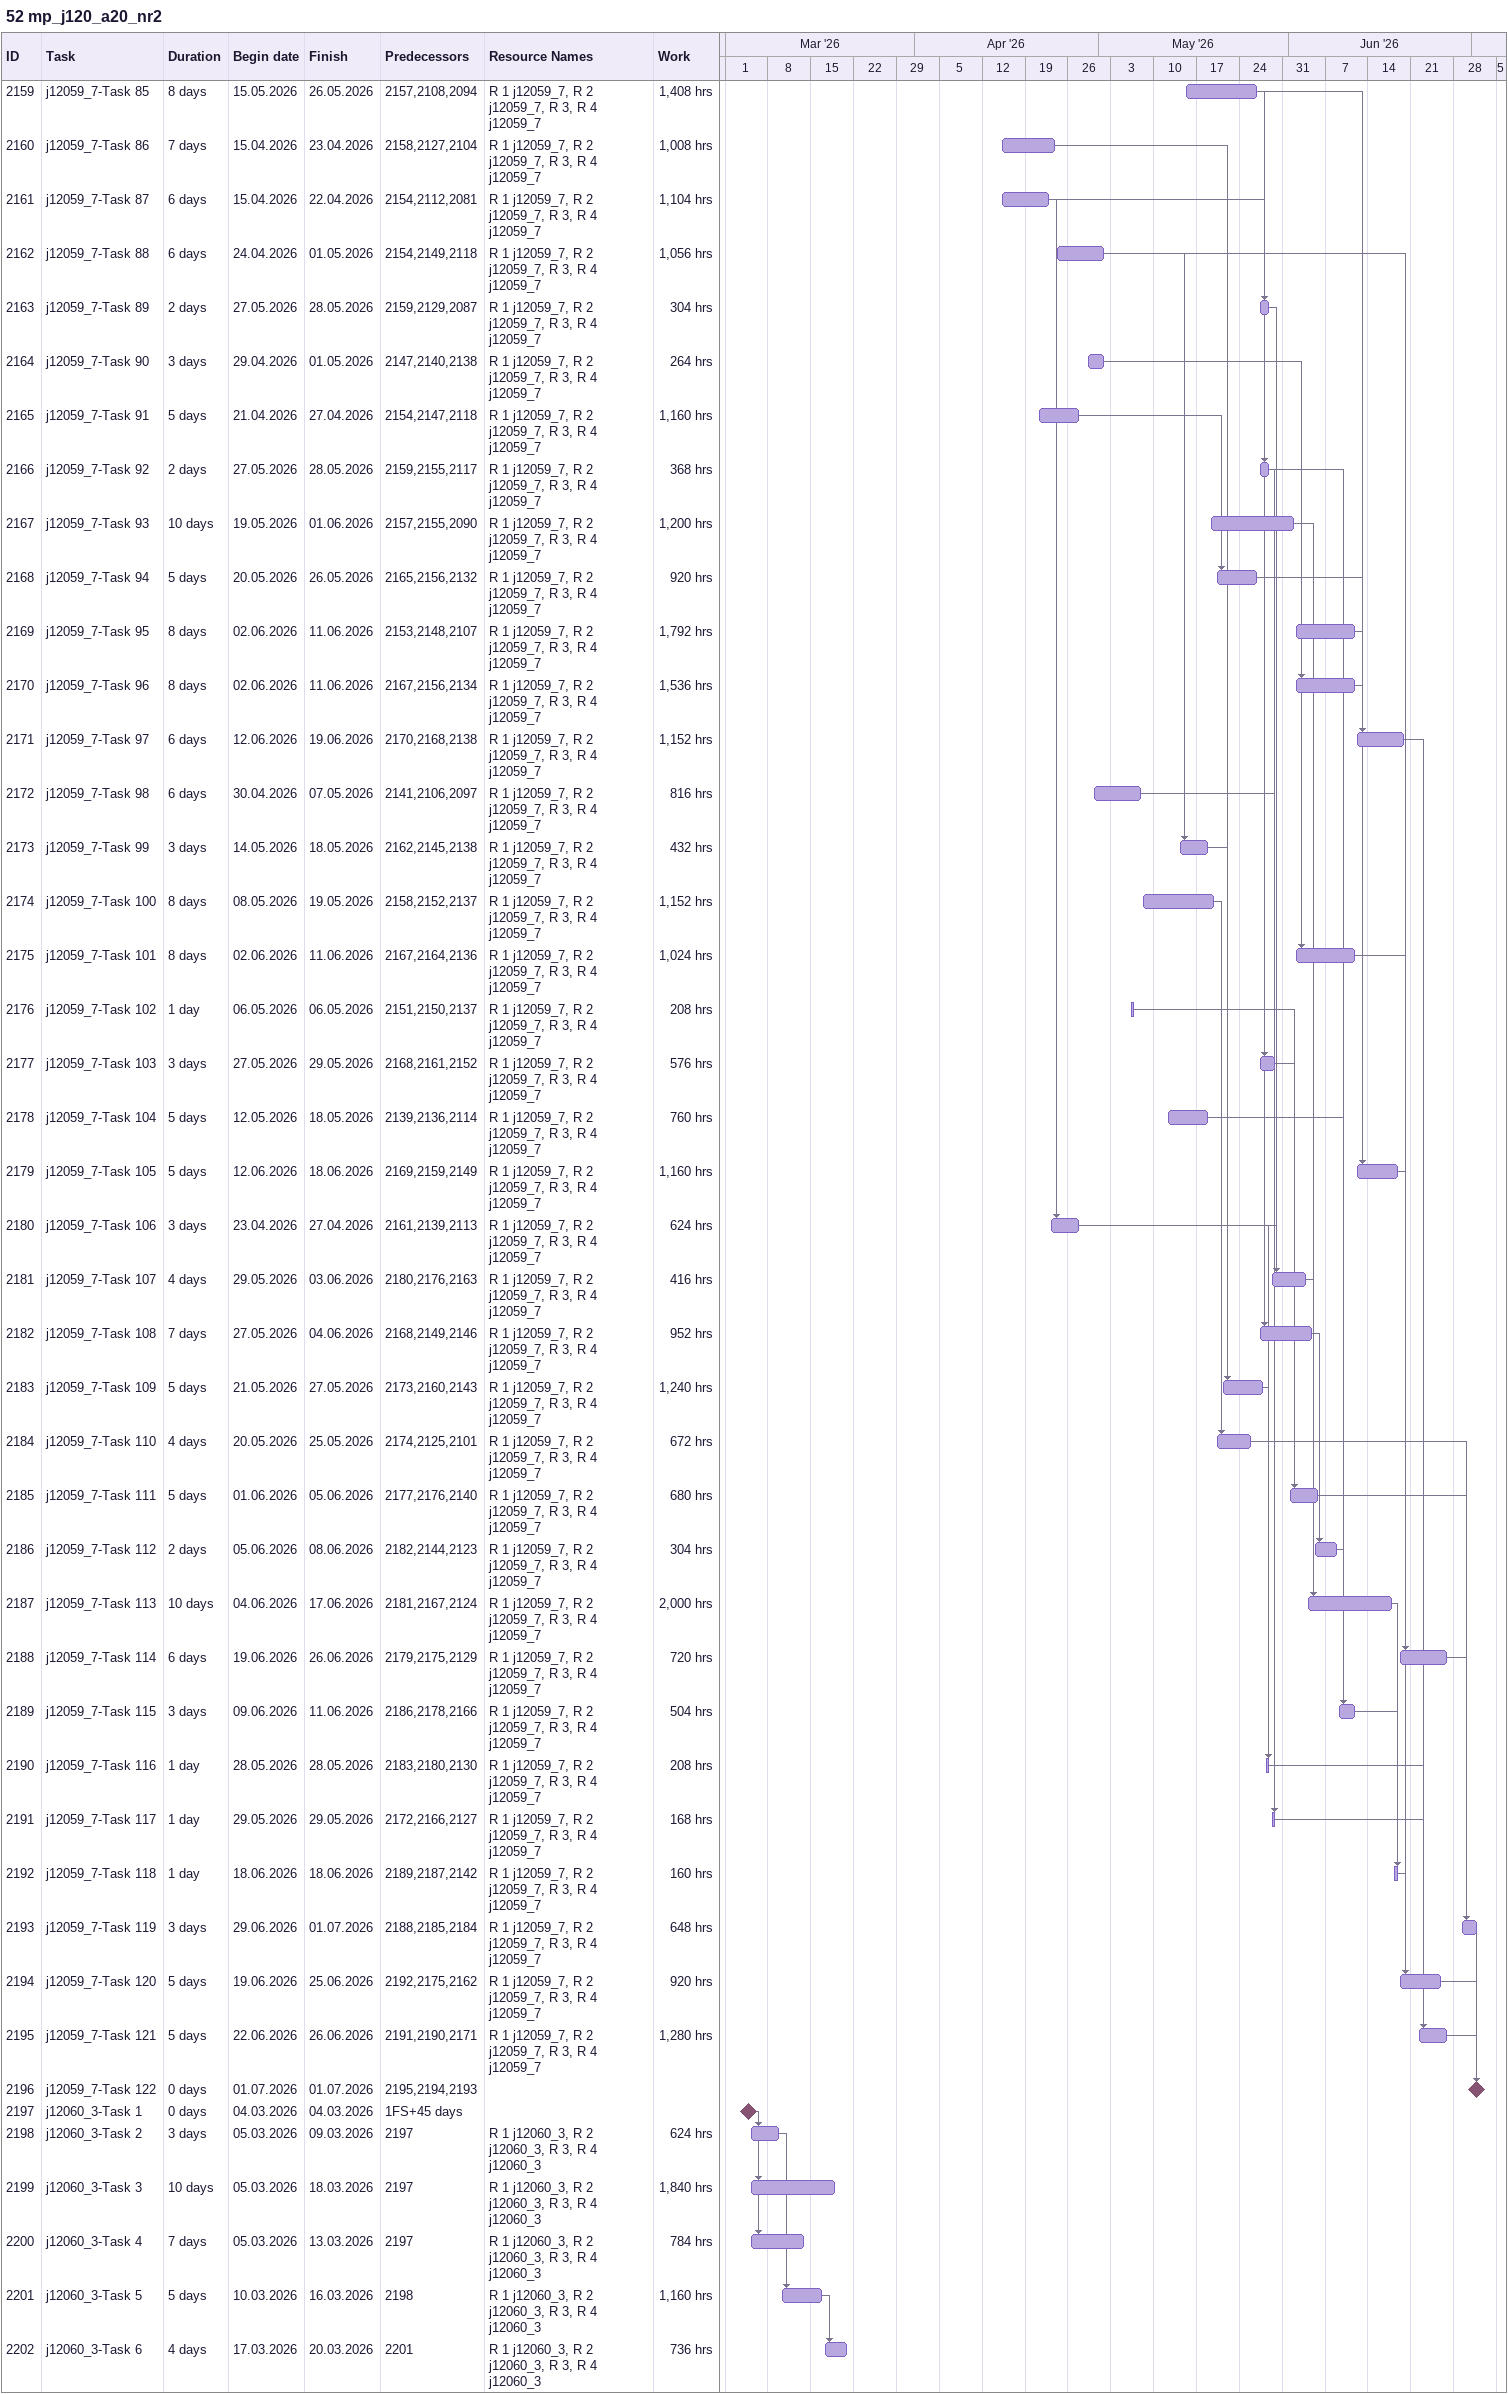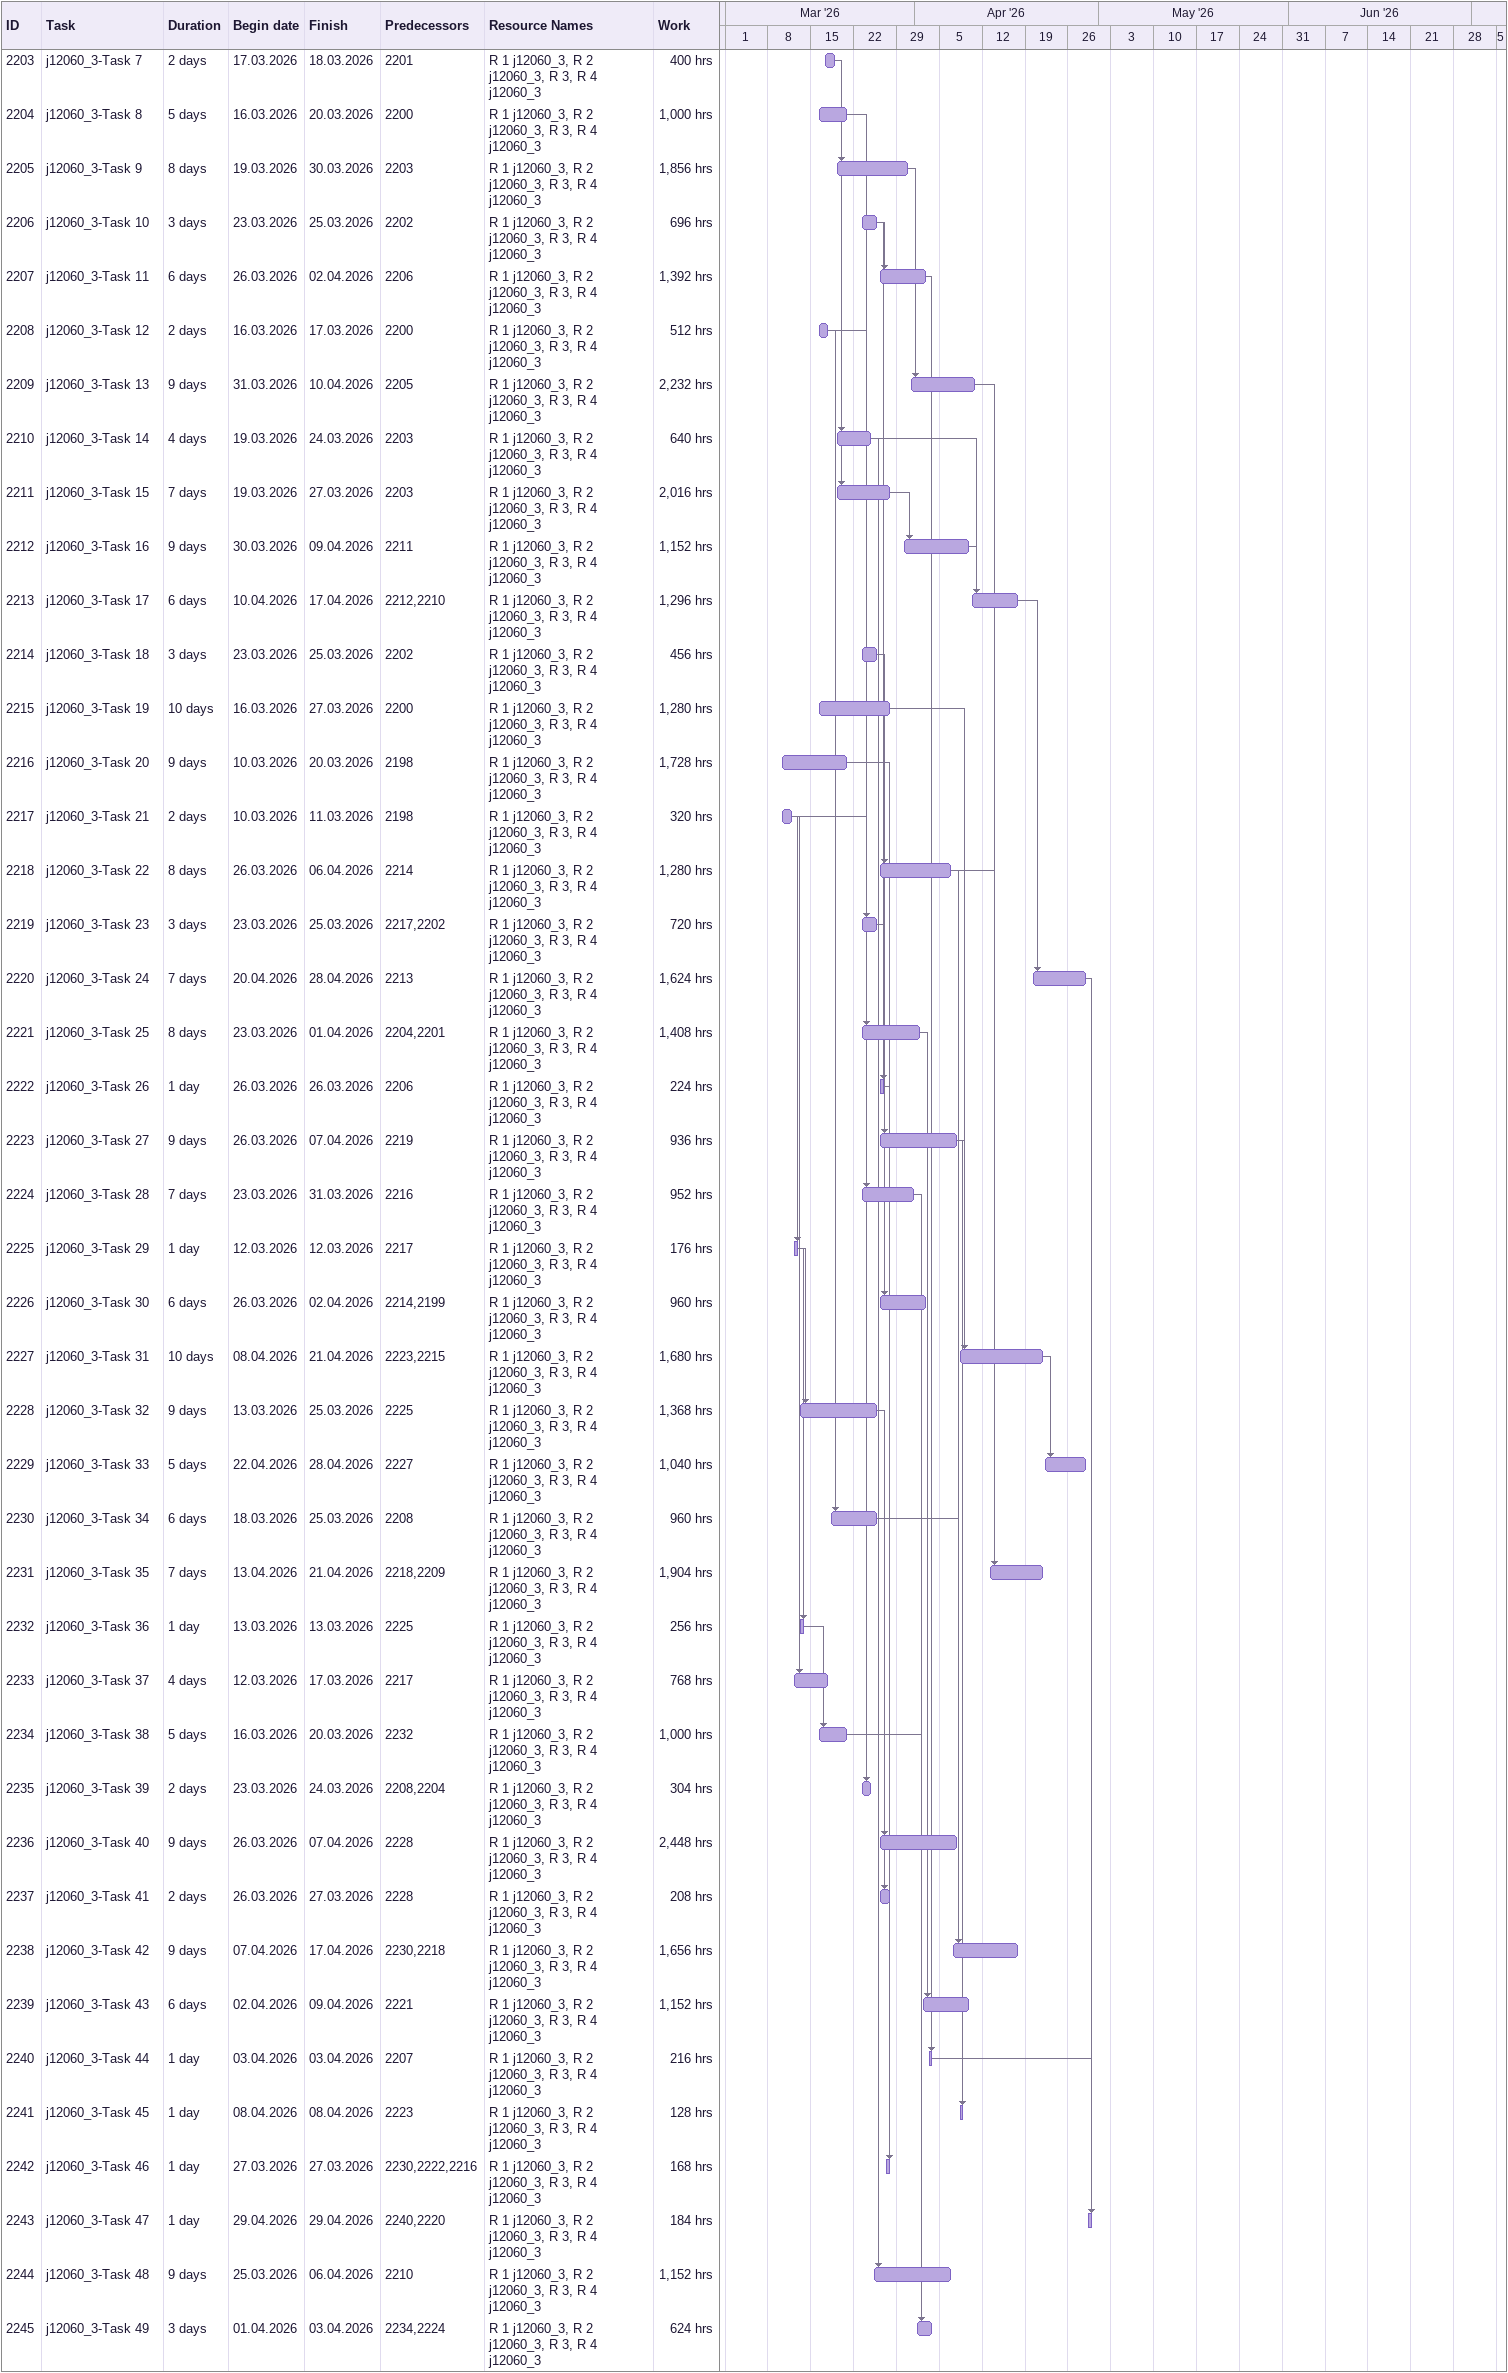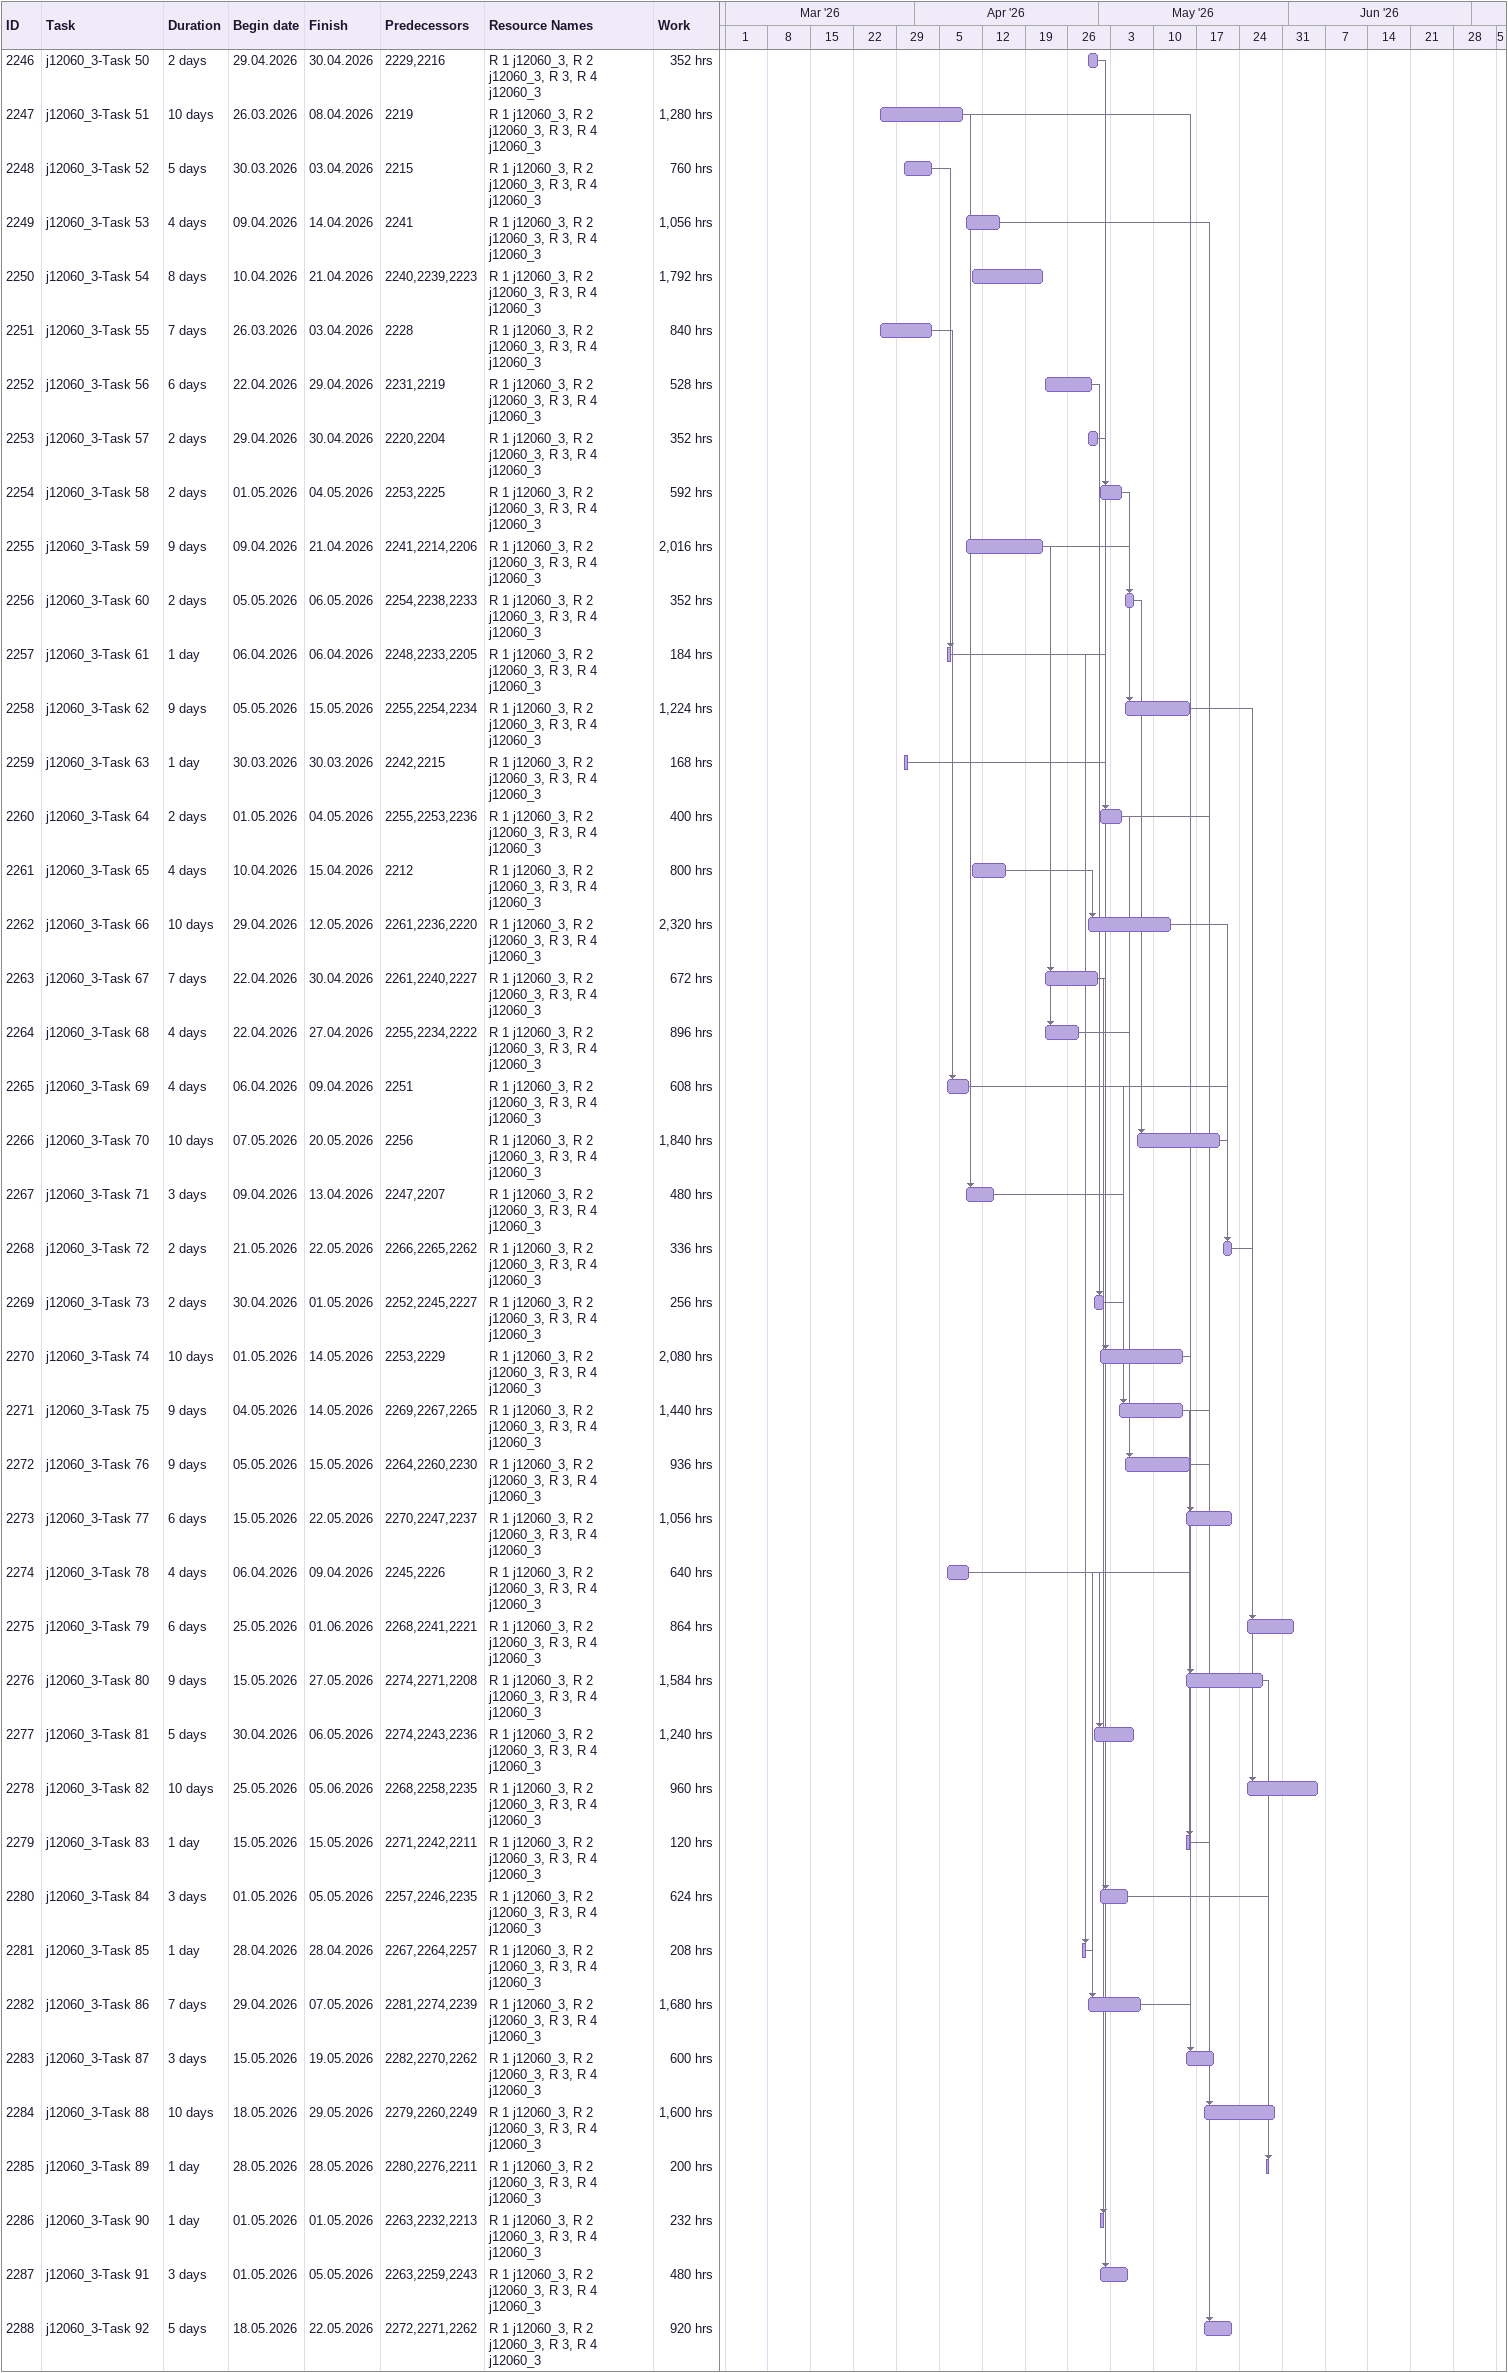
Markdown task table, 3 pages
52 mp_j120_a20_nr2

| ID | Task | Duration | Start | Finish | Predecessors | Resources | Work (h) |
|---|---|---|---|---|---|---|---|
| 2159 | j12059_7-Task 85 | 8d | 2026-05-15 | 2026-05-26 | 2157, 2108, 2094 | R 1 j12059_7, R 2 j12059_7, R 3, R 4 j12059_7 | 1408 |
| 2160 | j12059_7-Task 86 | 7d | 2026-04-15 | 2026-04-23 | 2158, 2127, 2104 | R 1 j12059_7, R 2 j12059_7, R 3, R 4 j12059_7 | 1008 |
| 2161 | j12059_7-Task 87 | 6d | 2026-04-15 | 2026-04-22 | 2154, 2112, 2081 | R 1 j12059_7, R 2 j12059_7, R 3, R 4 j12059_7 | 1104 |
| 2162 | j12059_7-Task 88 | 6d | 2026-04-24 | 2026-05-01 | 2154, 2149, 2118 | R 1 j12059_7, R 2 j12059_7, R 3, R 4 j12059_7 | 1056 |
| 2163 | j12059_7-Task 89 | 2d | 2026-05-27 | 2026-05-28 | 2159, 2129, 2087 | R 1 j12059_7, R 2 j12059_7, R 3, R 4 j12059_7 | 304 |
| 2164 | j12059_7-Task 90 | 3d | 2026-04-29 | 2026-05-01 | 2147, 2140, 2138 | R 1 j12059_7, R 2 j12059_7, R 3, R 4 j12059_7 | 264 |
| 2165 | j12059_7-Task 91 | 5d | 2026-04-21 | 2026-04-27 | 2154, 2147, 2118 | R 1 j12059_7, R 2 j12059_7, R 3, R 4 j12059_7 | 1160 |
| 2166 | j12059_7-Task 92 | 2d | 2026-05-27 | 2026-05-28 | 2159, 2155, 2117 | R 1 j12059_7, R 2 j12059_7, R 3, R 4 j12059_7 | 368 |
| 2167 | j12059_7-Task 93 | 10d | 2026-05-19 | 2026-06-01 | 2157, 2155, 2090 | R 1 j12059_7, R 2 j12059_7, R 3, R 4 j12059_7 | 1200 |
| 2168 | j12059_7-Task 94 | 5d | 2026-05-20 | 2026-05-26 | 2165, 2156, 2132 | R 1 j12059_7, R 2 j12059_7, R 3, R 4 j12059_7 | 920 |
| 2169 | j12059_7-Task 95 | 8d | 2026-06-02 | 2026-06-11 | 2153, 2148, 2107 | R 1 j12059_7, R 2 j12059_7, R 3, R 4 j12059_7 | 1792 |
| 2170 | j12059_7-Task 96 | 8d | 2026-06-02 | 2026-06-11 | 2167, 2156, 2134 | R 1 j12059_7, R 2 j12059_7, R 3, R 4 j12059_7 | 1536 |
| 2171 | j12059_7-Task 97 | 6d | 2026-06-12 | 2026-06-19 | 2170, 2168, 2138 | R 1 j12059_7, R 2 j12059_7, R 3, R 4 j12059_7 | 1152 |
| 2172 | j12059_7-Task 98 | 6d | 2026-04-30 | 2026-05-07 | 2141, 2106, 2097 | R 1 j12059_7, R 2 j12059_7, R 3, R 4 j12059_7 | 816 |
| 2173 | j12059_7-Task 99 | 3d | 2026-05-14 | 2026-05-18 | 2162, 2145, 2138 | R 1 j12059_7, R 2 j12059_7, R 3, R 4 j12059_7 | 432 |
| 2174 | j12059_7-Task 100 | 8d | 2026-05-08 | 2026-05-19 | 2158, 2152, 2137 | R 1 j12059_7, R 2 j12059_7, R 3, R 4 j12059_7 | 1152 |
| 2175 | j12059_7-Task 101 | 8d | 2026-06-02 | 2026-06-11 | 2167, 2164, 2136 | R 1 j12059_7, R 2 j12059_7, R 3, R 4 j12059_7 | 1024 |
| 2176 | j12059_7-Task 102 | 1d | 2026-05-06 | 2026-05-06 | 2151, 2150, 2137 | R 1 j12059_7, R 2 j12059_7, R 3, R 4 j12059_7 | 208 |
| 2177 | j12059_7-Task 103 | 3d | 2026-05-27 | 2026-05-29 | 2168, 2161, 2152 | R 1 j12059_7, R 2 j12059_7, R 3, R 4 j12059_7 | 576 |
| 2178 | j12059_7-Task 104 | 5d | 2026-05-12 | 2026-05-18 | 2139, 2136, 2114 | R 1 j12059_7, R 2 j12059_7, R 3, R 4 j12059_7 | 760 |
| 2179 | j12059_7-Task 105 | 5d | 2026-06-12 | 2026-06-18 | 2169, 2159, 2149 | R 1 j12059_7, R 2 j12059_7, R 3, R 4 j12059_7 | 1160 |
| 2180 | j12059_7-Task 106 | 3d | 2026-04-23 | 2026-04-27 | 2161, 2139, 2113 | R 1 j12059_7, R 2 j12059_7, R 3, R 4 j12059_7 | 624 |
| 2181 | j12059_7-Task 107 | 4d | 2026-05-29 | 2026-06-03 | 2180, 2176, 2163 | R 1 j12059_7, R 2 j12059_7, R 3, R 4 j12059_7 | 416 |
| 2182 | j12059_7-Task 108 | 7d | 2026-05-27 | 2026-06-04 | 2168, 2149, 2146 | R 1 j12059_7, R 2 j12059_7, R 3, R 4 j12059_7 | 952 |
| 2183 | j12059_7-Task 109 | 5d | 2026-05-21 | 2026-05-27 | 2173, 2160, 2143 | R 1 j12059_7, R 2 j12059_7, R 3, R 4 j12059_7 | 1240 |
| 2184 | j12059_7-Task 110 | 4d | 2026-05-20 | 2026-05-25 | 2174, 2125, 2101 | R 1 j12059_7, R 2 j12059_7, R 3, R 4 j12059_7 | 672 |
| 2185 | j12059_7-Task 111 | 5d | 2026-06-01 | 2026-06-05 | 2177, 2176, 2140 | R 1 j12059_7, R 2 j12059_7, R 3, R 4 j12059_7 | 680 |
| 2186 | j12059_7-Task 112 | 2d | 2026-06-05 | 2026-06-08 | 2182, 2144, 2123 | R 1 j12059_7, R 2 j12059_7, R 3, R 4 j12059_7 | 304 |
| 2187 | j12059_7-Task 113 | 10d | 2026-06-04 | 2026-06-17 | 2181, 2167, 2124 | R 1 j12059_7, R 2 j12059_7, R 3, R 4 j12059_7 | 2000 |
| 2188 | j12059_7-Task 114 | 6d | 2026-06-19 | 2026-06-26 | 2179, 2175, 2129 | R 1 j12059_7, R 2 j12059_7, R 3, R 4 j12059_7 | 720 |
| 2189 | j12059_7-Task 115 | 3d | 2026-06-09 | 2026-06-11 | 2186, 2178, 2166 | R 1 j12059_7, R 2 j12059_7, R 3, R 4 j12059_7 | 504 |
| 2190 | j12059_7-Task 116 | 1d | 2026-05-28 | 2026-05-28 | 2183, 2180, 2130 | R 1 j12059_7, R 2 j12059_7, R 3, R 4 j12059_7 | 208 |
| 2191 | j12059_7-Task 117 | 1d | 2026-05-29 | 2026-05-29 | 2172, 2166, 2127 | R 1 j12059_7, R 2 j12059_7, R 3, R 4 j12059_7 | 168 |
| 2192 | j12059_7-Task 118 | 1d | 2026-06-18 | 2026-06-18 | 2189, 2187, 2142 | R 1 j12059_7, R 2 j12059_7, R 3, R 4 j12059_7 | 160 |
| 2193 | j12059_7-Task 119 | 3d | 2026-06-29 | 2026-07-01 | 2188, 2185, 2184 | R 1 j12059_7, R 2 j12059_7, R 3, R 4 j12059_7 | 648 |
| 2194 | j12059_7-Task 120 | 5d | 2026-06-19 | 2026-06-25 | 2192, 2175, 2162 | R 1 j12059_7, R 2 j12059_7, R 3, R 4 j12059_7 | 920 |
| 2195 | j12059_7-Task 121 | 5d | 2026-06-22 | 2026-06-26 | 2191, 2190, 2171 | R 1 j12059_7, R 2 j12059_7, R 3, R 4 j12059_7 | 1280 |
| 2196 | j12059_7-Task 122 | 0d | 2026-07-01 | 2026-07-01 | 2195, 2194, 2193 |  |  |
| 2197 | j12060_3-Task 1 | 0d | 2026-03-04 | 2026-03-04 | 1FS+45d |  |  |
| 2198 | j12060_3-Task 2 | 3d | 2026-03-05 | 2026-03-09 | 2197 | R 1 j12060_3, R 2 j12060_3, R 3, R 4 j12060_3 | 624 |
| 2199 | j12060_3-Task 3 | 10d | 2026-03-05 | 2026-03-18 | 2197 | R 1 j12060_3, R 2 j12060_3, R 3, R 4 j12060_3 | 1840 |
| 2200 | j12060_3-Task 4 | 7d | 2026-03-05 | 2026-03-13 | 2197 | R 1 j12060_3, R 2 j12060_3, R 3, R 4 j12060_3 | 784 |
| 2201 | j12060_3-Task 5 | 5d | 2026-03-10 | 2026-03-16 | 2198 | R 1 j12060_3, R 2 j12060_3, R 3, R 4 j12060_3 | 1160 |
| 2202 | j12060_3-Task 6 | 4d | 2026-03-17 | 2026-03-20 | 2201 | R 1 j12060_3, R 2 j12060_3, R 3, R 4 j12060_3 | 736 |
| 2203 | j12060_3-Task 7 | 2d | 2026-03-17 | 2026-03-18 | 2201 | R 1 j12060_3, R 2 j12060_3, R 3, R 4 j12060_3 | 400 |
| 2204 | j12060_3-Task 8 | 5d | 2026-03-16 | 2026-03-20 | 2200 | R 1 j12060_3, R 2 j12060_3, R 3, R 4 j12060_3 | 1000 |
| 2205 | j12060_3-Task 9 | 8d | 2026-03-19 | 2026-03-30 | 2203 | R 1 j12060_3, R 2 j12060_3, R 3, R 4 j12060_3 | 1856 |
| 2206 | j12060_3-Task 10 | 3d | 2026-03-23 | 2026-03-25 | 2202 | R 1 j12060_3, R 2 j12060_3, R 3, R 4 j12060_3 | 696 |
| 2207 | j12060_3-Task 11 | 6d | 2026-03-26 | 2026-04-02 | 2206 | R 1 j12060_3, R 2 j12060_3, R 3, R 4 j12060_3 | 1392 |
| 2208 | j12060_3-Task 12 | 2d | 2026-03-16 | 2026-03-17 | 2200 | R 1 j12060_3, R 2 j12060_3, R 3, R 4 j12060_3 | 512 |
| 2209 | j12060_3-Task 13 | 9d | 2026-03-31 | 2026-04-10 | 2205 | R 1 j12060_3, R 2 j12060_3, R 3, R 4 j12060_3 | 2232 |
| 2210 | j12060_3-Task 14 | 4d | 2026-03-19 | 2026-03-24 | 2203 | R 1 j12060_3, R 2 j12060_3, R 3, R 4 j12060_3 | 640 |
| 2211 | j12060_3-Task 15 | 7d | 2026-03-19 | 2026-03-27 | 2203 | R 1 j12060_3, R 2 j12060_3, R 3, R 4 j12060_3 | 2016 |
| 2212 | j12060_3-Task 16 | 9d | 2026-03-30 | 2026-04-09 | 2211 | R 1 j12060_3, R 2 j12060_3, R 3, R 4 j12060_3 | 1152 |
| 2213 | j12060_3-Task 17 | 6d | 2026-04-10 | 2026-04-17 | 2212, 2210 | R 1 j12060_3, R 2 j12060_3, R 3, R 4 j12060_3 | 1296 |
| 2214 | j12060_3-Task 18 | 3d | 2026-03-23 | 2026-03-25 | 2202 | R 1 j12060_3, R 2 j12060_3, R 3, R 4 j12060_3 | 456 |
| 2215 | j12060_3-Task 19 | 10d | 2026-03-16 | 2026-03-27 | 2200 | R 1 j12060_3, R 2 j12060_3, R 3, R 4 j12060_3 | 1280 |
| 2216 | j12060_3-Task 20 | 9d | 2026-03-10 | 2026-03-20 | 2198 | R 1 j12060_3, R 2 j12060_3, R 3, R 4 j12060_3 | 1728 |
| 2217 | j12060_3-Task 21 | 2d | 2026-03-10 | 2026-03-11 | 2198 | R 1 j12060_3, R 2 j12060_3, R 3, R 4 j12060_3 | 320 |
| 2218 | j12060_3-Task 22 | 8d | 2026-03-26 | 2026-04-06 | 2214 | R 1 j12060_3, R 2 j12060_3, R 3, R 4 j12060_3 | 1280 |
| 2219 | j12060_3-Task 23 | 3d | 2026-03-23 | 2026-03-25 | 2217, 2202 | R 1 j12060_3, R 2 j12060_3, R 3, R 4 j12060_3 | 720 |
| 2220 | j12060_3-Task 24 | 7d | 2026-04-20 | 2026-04-28 | 2213 | R 1 j12060_3, R 2 j12060_3, R 3, R 4 j12060_3 | 1624 |
| 2221 | j12060_3-Task 25 | 8d | 2026-03-23 | 2026-04-01 | 2204, 2201 | R 1 j12060_3, R 2 j12060_3, R 3, R 4 j12060_3 | 1408 |
| 2222 | j12060_3-Task 26 | 1d | 2026-03-26 | 2026-03-26 | 2206 | R 1 j12060_3, R 2 j12060_3, R 3, R 4 j12060_3 | 224 |
| 2223 | j12060_3-Task 27 | 9d | 2026-03-26 | 2026-04-07 | 2219 | R 1 j12060_3, R 2 j12060_3, R 3, R 4 j12060_3 | 936 |
| 2224 | j12060_3-Task 28 | 7d | 2026-03-23 | 2026-03-31 | 2216 | R 1 j12060_3, R 2 j12060_3, R 3, R 4 j12060_3 | 952 |
| 2225 | j12060_3-Task 29 | 1d | 2026-03-12 | 2026-03-12 | 2217 | R 1 j12060_3, R 2 j12060_3, R 3, R 4 j12060_3 | 176 |
| 2226 | j12060_3-Task 30 | 6d | 2026-03-26 | 2026-04-02 | 2214, 2199 | R 1 j12060_3, R 2 j12060_3, R 3, R 4 j12060_3 | 960 |
| 2227 | j12060_3-Task 31 | 10d | 2026-04-08 | 2026-04-21 | 2223, 2215 | R 1 j12060_3, R 2 j12060_3, R 3, R 4 j12060_3 | 1680 |
| 2228 | j12060_3-Task 32 | 9d | 2026-03-13 | 2026-03-25 | 2225 | R 1 j12060_3, R 2 j12060_3, R 3, R 4 j12060_3 | 1368 |
| 2229 | j12060_3-Task 33 | 5d | 2026-04-22 | 2026-04-28 | 2227 | R 1 j12060_3, R 2 j12060_3, R 3, R 4 j12060_3 | 1040 |
| 2230 | j12060_3-Task 34 | 6d | 2026-03-18 | 2026-03-25 | 2208 | R 1 j12060_3, R 2 j12060_3, R 3, R 4 j12060_3 | 960 |
| 2231 | j12060_3-Task 35 | 7d | 2026-04-13 | 2026-04-21 | 2218, 2209 | R 1 j12060_3, R 2 j12060_3, R 3, R 4 j12060_3 | 1904 |
| 2232 | j12060_3-Task 36 | 1d | 2026-03-13 | 2026-03-13 | 2225 | R 1 j12060_3, R 2 j12060_3, R 3, R 4 j12060_3 | 256 |
| 2233 | j12060_3-Task 37 | 4d | 2026-03-12 | 2026-03-17 | 2217 | R 1 j12060_3, R 2 j12060_3, R 3, R 4 j12060_3 | 768 |
| 2234 | j12060_3-Task 38 | 5d | 2026-03-16 | 2026-03-20 | 2232 | R 1 j12060_3, R 2 j12060_3, R 3, R 4 j12060_3 | 1000 |
| 2235 | j12060_3-Task 39 | 2d | 2026-03-23 | 2026-03-24 | 2208, 2204 | R 1 j12060_3, R 2 j12060_3, R 3, R 4 j12060_3 | 304 |
| 2236 | j12060_3-Task 40 | 9d | 2026-03-26 | 2026-04-07 | 2228 | R 1 j12060_3, R 2 j12060_3, R 3, R 4 j12060_3 | 2448 |
| 2237 | j12060_3-Task 41 | 2d | 2026-03-26 | 2026-03-27 | 2228 | R 1 j12060_3, R 2 j12060_3, R 3, R 4 j12060_3 | 208 |
| 2238 | j12060_3-Task 42 | 9d | 2026-04-07 | 2026-04-17 | 2230, 2218 | R 1 j12060_3, R 2 j12060_3, R 3, R 4 j12060_3 | 1656 |
| 2239 | j12060_3-Task 43 | 6d | 2026-04-02 | 2026-04-09 | 2221 | R 1 j12060_3, R 2 j12060_3, R 3, R 4 j12060_3 | 1152 |
| 2240 | j12060_3-Task 44 | 1d | 2026-04-03 | 2026-04-03 | 2207 | R 1 j12060_3, R 2 j12060_3, R 3, R 4 j12060_3 | 216 |
| 2241 | j12060_3-Task 45 | 1d | 2026-04-08 | 2026-04-08 | 2223 | R 1 j12060_3, R 2 j12060_3, R 3, R 4 j12060_3 | 128 |
| 2242 | j12060_3-Task 46 | 1d | 2026-03-27 | 2026-03-27 | 2230, 2222, 2216 | R 1 j12060_3, R 2 j12060_3, R 3, R 4 j12060_3 | 168 |
| 2243 | j12060_3-Task 47 | 1d | 2026-04-29 | 2026-04-29 | 2240, 2220 | R 1 j12060_3, R 2 j12060_3, R 3, R 4 j12060_3 | 184 |
| 2244 | j12060_3-Task 48 | 9d | 2026-03-25 | 2026-04-06 | 2210 | R 1 j12060_3, R 2 j12060_3, R 3, R 4 j12060_3 | 1152 |
| 2245 | j12060_3-Task 49 | 3d | 2026-04-01 | 2026-04-03 | 2234, 2224 | R 1 j12060_3, R 2 j12060_3, R 3, R 4 j12060_3 | 624 |
| 2246 | j12060_3-Task 50 | 2d | 2026-04-29 | 2026-04-30 | 2229, 2216 | R 1 j12060_3, R 2 j12060_3, R 3, R 4 j12060_3 | 352 |
| 2247 | j12060_3-Task 51 | 10d | 2026-03-26 | 2026-04-08 | 2219 | R 1 j12060_3, R 2 j12060_3, R 3, R 4 j12060_3 | 1280 |
| 2248 | j12060_3-Task 52 | 5d | 2026-03-30 | 2026-04-03 | 2215 | R 1 j12060_3, R 2 j12060_3, R 3, R 4 j12060_3 | 760 |
| 2249 | j12060_3-Task 53 | 4d | 2026-04-09 | 2026-04-14 | 2241 | R 1 j12060_3, R 2 j12060_3, R 3, R 4 j12060_3 | 1056 |
| 2250 | j12060_3-Task 54 | 8d | 2026-04-10 | 2026-04-21 | 2240, 2239, 2223 | R 1 j12060_3, R 2 j12060_3, R 3, R 4 j12060_3 | 1792 |
| 2251 | j12060_3-Task 55 | 7d | 2026-03-26 | 2026-04-03 | 2228 | R 1 j12060_3, R 2 j12060_3, R 3, R 4 j12060_3 | 840 |
| 2252 | j12060_3-Task 56 | 6d | 2026-04-22 | 2026-04-29 | 2231, 2219 | R 1 j12060_3, R 2 j12060_3, R 3, R 4 j12060_3 | 528 |
| 2253 | j12060_3-Task 57 | 2d | 2026-04-29 | 2026-04-30 | 2220, 2204 | R 1 j12060_3, R 2 j12060_3, R 3, R 4 j12060_3 | 352 |
| 2254 | j12060_3-Task 58 | 2d | 2026-05-01 | 2026-05-04 | 2253, 2225 | R 1 j12060_3, R 2 j12060_3, R 3, R 4 j12060_3 | 592 |
| 2255 | j12060_3-Task 59 | 9d | 2026-04-09 | 2026-04-21 | 2241, 2214, 2206 | R 1 j12060_3, R 2 j12060_3, R 3, R 4 j12060_3 | 2016 |
| 2256 | j12060_3-Task 60 | 2d | 2026-05-05 | 2026-05-06 | 2254, 2238, 2233 | R 1 j12060_3, R 2 j12060_3, R 3, R 4 j12060_3 | 352 |
| 2257 | j12060_3-Task 61 | 1d | 2026-04-06 | 2026-04-06 | 2248, 2233, 2205 | R 1 j12060_3, R 2 j12060_3, R 3, R 4 j12060_3 | 184 |
| 2258 | j12060_3-Task 62 | 9d | 2026-05-05 | 2026-05-15 | 2255, 2254, 2234 | R 1 j12060_3, R 2 j12060_3, R 3, R 4 j12060_3 | 1224 |
| 2259 | j12060_3-Task 63 | 1d | 2026-03-30 | 2026-03-30 | 2242, 2215 | R 1 j12060_3, R 2 j12060_3, R 3, R 4 j12060_3 | 168 |
| 2260 | j12060_3-Task 64 | 2d | 2026-05-01 | 2026-05-04 | 2255, 2253, 2236 | R 1 j12060_3, R 2 j12060_3, R 3, R 4 j12060_3 | 400 |
| 2261 | j12060_3-Task 65 | 4d | 2026-04-10 | 2026-04-15 | 2212 | R 1 j12060_3, R 2 j12060_3, R 3, R 4 j12060_3 | 800 |
| 2262 | j12060_3-Task 66 | 10d | 2026-04-29 | 2026-05-12 | 2261, 2236, 2220 | R 1 j12060_3, R 2 j12060_3, R 3, R 4 j12060_3 | 2320 |
| 2263 | j12060_3-Task 67 | 7d | 2026-04-22 | 2026-04-30 | 2261, 2240, 2227 | R 1 j12060_3, R 2 j12060_3, R 3, R 4 j12060_3 | 672 |
| 2264 | j12060_3-Task 68 | 4d | 2026-04-22 | 2026-04-27 | 2255, 2234, 2222 | R 1 j12060_3, R 2 j12060_3, R 3, R 4 j12060_3 | 896 |
| 2265 | j12060_3-Task 69 | 4d | 2026-04-06 | 2026-04-09 | 2251 | R 1 j12060_3, R 2 j12060_3, R 3, R 4 j12060_3 | 608 |
| 2266 | j12060_3-Task 70 | 10d | 2026-05-07 | 2026-05-20 | 2256 | R 1 j12060_3, R 2 j12060_3, R 3, R 4 j12060_3 | 1840 |
| 2267 | j12060_3-Task 71 | 3d | 2026-04-09 | 2026-04-13 | 2247, 2207 | R 1 j12060_3, R 2 j12060_3, R 3, R 4 j12060_3 | 480 |
| 2268 | j12060_3-Task 72 | 2d | 2026-05-21 | 2026-05-22 | 2266, 2265, 2262 | R 1 j12060_3, R 2 j12060_3, R 3, R 4 j12060_3 | 336 |
| 2269 | j12060_3-Task 73 | 2d | 2026-04-30 | 2026-05-01 | 2252, 2245, 2227 | R 1 j12060_3, R 2 j12060_3, R 3, R 4 j12060_3 | 256 |
| 2270 | j12060_3-Task 74 | 10d | 2026-05-01 | 2026-05-14 | 2253, 2229 | R 1 j12060_3, R 2 j12060_3, R 3, R 4 j12060_3 | 2080 |
| 2271 | j12060_3-Task 75 | 9d | 2026-05-04 | 2026-05-14 | 2269, 2267, 2265 | R 1 j12060_3, R 2 j12060_3, R 3, R 4 j12060_3 | 1440 |
| 2272 | j12060_3-Task 76 | 9d | 2026-05-05 | 2026-05-15 | 2264, 2260, 2230 | R 1 j12060_3, R 2 j12060_3, R 3, R 4 j12060_3 | 936 |
| 2273 | j12060_3-Task 77 | 6d | 2026-05-15 | 2026-05-22 | 2270, 2247, 2237 | R 1 j12060_3, R 2 j12060_3, R 3, R 4 j12060_3 | 1056 |
| 2274 | j12060_3-Task 78 | 4d | 2026-04-06 | 2026-04-09 | 2245, 2226 | R 1 j12060_3, R 2 j12060_3, R 3, R 4 j12060_3 | 640 |
| 2275 | j12060_3-Task 79 | 6d | 2026-05-25 | 2026-06-01 | 2268, 2241, 2221 | R 1 j12060_3, R 2 j12060_3, R 3, R 4 j12060_3 | 864 |
| 2276 | j12060_3-Task 80 | 9d | 2026-05-15 | 2026-05-27 | 2274, 2271, 2208 | R 1 j12060_3, R 2 j12060_3, R 3, R 4 j12060_3 | 1584 |
| 2277 | j12060_3-Task 81 | 5d | 2026-04-30 | 2026-05-06 | 2274, 2243, 2236 | R 1 j12060_3, R 2 j12060_3, R 3, R 4 j12060_3 | 1240 |
| 2278 | j12060_3-Task 82 | 10d | 2026-05-25 | 2026-06-05 | 2268, 2258, 2235 | R 1 j12060_3, R 2 j12060_3, R 3, R 4 j12060_3 | 960 |
| 2279 | j12060_3-Task 83 | 1d | 2026-05-15 | 2026-05-15 | 2271, 2242, 2211 | R 1 j12060_3, R 2 j12060_3, R 3, R 4 j12060_3 | 120 |
| 2280 | j12060_3-Task 84 | 3d | 2026-05-01 | 2026-05-05 | 2257, 2246, 2235 | R 1 j12060_3, R 2 j12060_3, R 3, R 4 j12060_3 | 624 |
| 2281 | j12060_3-Task 85 | 1d | 2026-04-28 | 2026-04-28 | 2267, 2264, 2257 | R 1 j12060_3, R 2 j12060_3, R 3, R 4 j12060_3 | 208 |
| 2282 | j12060_3-Task 86 | 7d | 2026-04-29 | 2026-05-07 | 2281, 2274, 2239 | R 1 j12060_3, R 2 j12060_3, R 3, R 4 j12060_3 | 1680 |
| 2283 | j12060_3-Task 87 | 3d | 2026-05-15 | 2026-05-19 | 2282, 2270, 2262 | R 1 j12060_3, R 2 j12060_3, R 3, R 4 j12060_3 | 600 |
| 2284 | j12060_3-Task 88 | 10d | 2026-05-18 | 2026-05-29 | 2279, 2260, 2249 | R 1 j12060_3, R 2 j12060_3, R 3, R 4 j12060_3 | 1600 |
| 2285 | j12060_3-Task 89 | 1d | 2026-05-28 | 2026-05-28 | 2280, 2276, 2211 | R 1 j12060_3, R 2 j12060_3, R 3, R 4 j12060_3 | 200 |
| 2286 | j12060_3-Task 90 | 1d | 2026-05-01 | 2026-05-01 | 2263, 2232, 2213 | R 1 j12060_3, R 2 j12060_3, R 3, R 4 j12060_3 | 232 |
| 2287 | j12060_3-Task 91 | 3d | 2026-05-01 | 2026-05-05 | 2263, 2259, 2243 | R 1 j12060_3, R 2 j12060_3, R 3, R 4 j12060_3 | 480 |
| 2288 | j12060_3-Task 92 | 5d | 2026-05-18 | 2026-05-22 | 2272, 2271, 2262 | R 1 j12060_3, R 2 j12060_3, R 3, R 4 j12060_3 | 920 |
